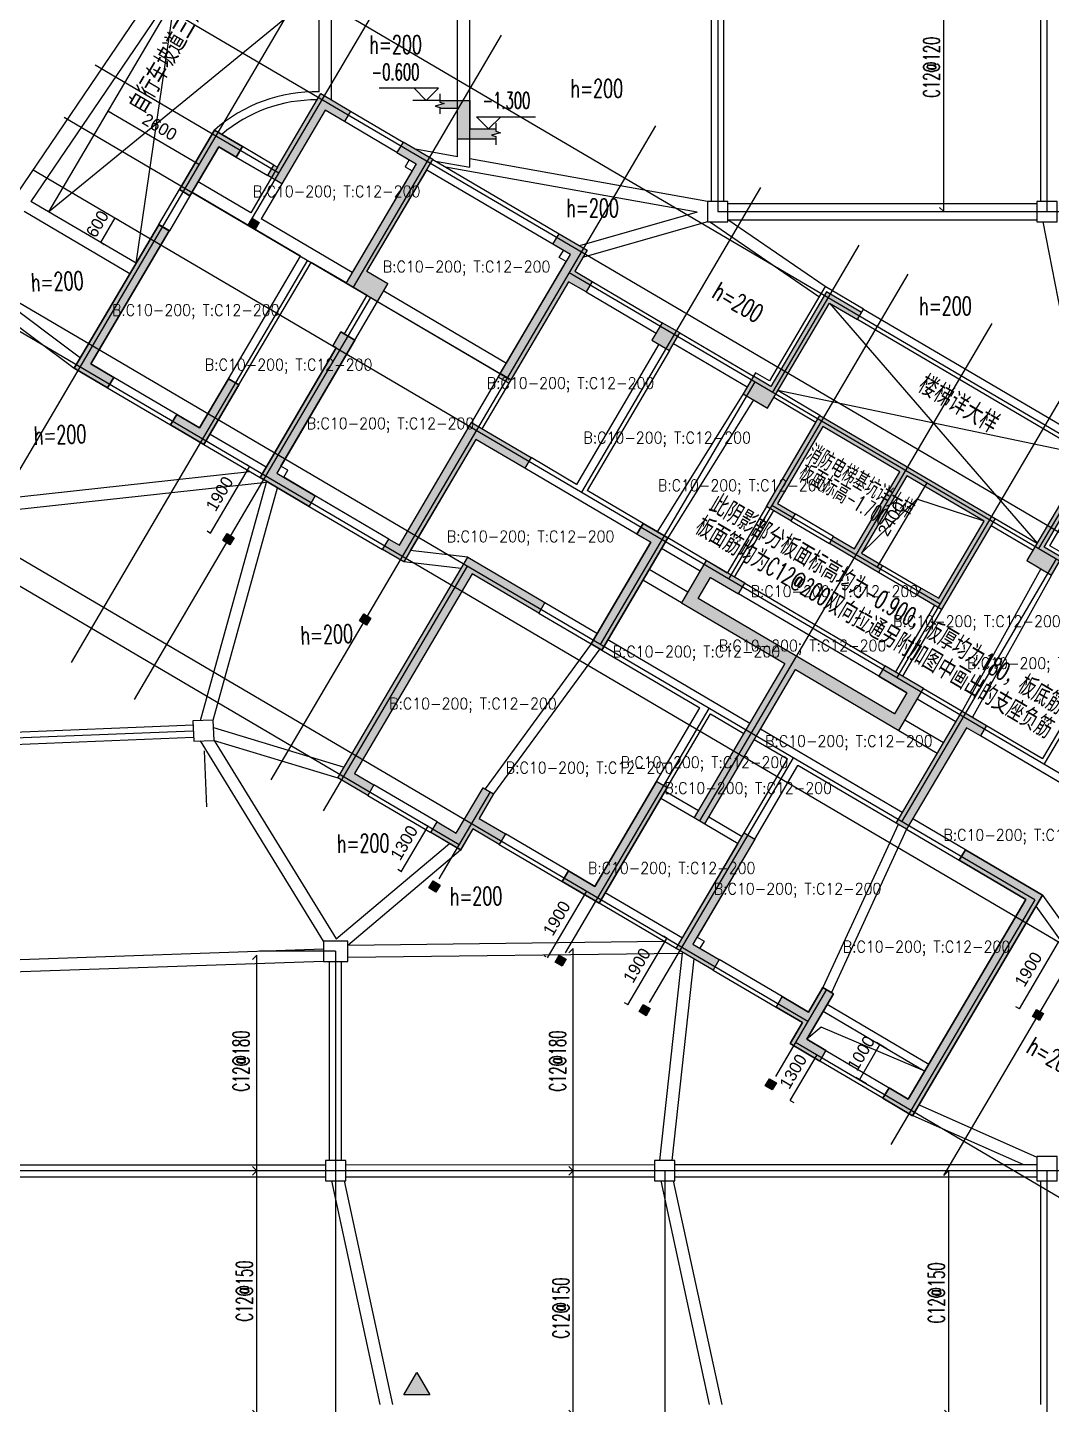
# Model space of a CAD drawing. Header units: millimetres. Extents: x 129427 to 386235, y 419441 to 703525.
# Drawn here: x 193569 to 218758, y 594645 to 628525 of the extents above; entities that cross this region are included whole.
import ezdxf
from ezdxf.enums import TextEntityAlignment as Align

# ---------------------------------------------------------------- set-up
doc = ezdxf.new("R2010")
doc.units = ezdxf.units.MM
doc.header["$LTSCALE"] = 100
for name, color, linetype in [('B-DIM', 1, 'Continuous'), ('B-dote', 253, 'Continuous'), ('B-TEXT', 7, 'Continuous'), ('B-开洞', 7, 'Continuous'), ('B-板厚', 2, 'Continuous'), ('B-正筋文字', 7, 'Continuous'), ('B-正筋钢筋', 6, 'Continuous'), ('B-沉降观测点', 5, 'Continuous'), ('COLU', 7, 'Continuous'), ('colu-1层', 6, 'Continuous'), ('colu-主楼', 7, 'Continuous'), ('GZ', 7, 'Continuous'), ('h填实-1层', 254, 'Continuous'), ('h填实-GZ', 254, 'Continuous'), ('h填实-板', 254, 'Continuous'), ('h斜线-1层', 7, 'Continuous'), ('h斜线-柱', 7, 'Continuous'), ('wall-主楼', 2, 'Continuous'), ('wall-开洞', 5, 'Continuous'), ('梁', 4, 'Continuous'), ('梁虚线', 4, 'Continuous')]:
    doc.layers.add(name, color=color, linetype=linetype)
doc.layers.add('floor1', color=1, linetype='Continuous', lineweight=0)
doc.styles.get("Standard").update_dxf_attribs({"font": 'standard'})
doc.styles.add('汉字', font='汉字')
doc.dimstyles.get("Standard").update_dxf_attribs({"dimtxt": 300, "dimasz": 100, "dimexe": 100, "dimexo": 250, "dimgap": 100, "dimtad": 0, "dimtoh": 1, "dimdec": 0, "dimdsep": 46, "dimcen": 0.09, "dimclrt": 7, "dimadec": 0, "dimazin": 0, "dimtfac": 1, "dimtdec": 4, "dimtofl": 0, "dimtmove": 0, "dimatfit": 3, "dimfxl": 4, "dimfxlon": 1, "dimtolj": 1, "dimtzin": 0, "dimarcsym": 0})

# ---------------------------------------------------------------- blocks, each defined once
blk = doc.blocks.new('*D476')
at = {"layer": 'B-DIM', "color": 0, "linetype": 'ByBlock', "lineweight": -2}
for p, q in [((215691, 617321), (214474, 615252)), ((215640, 617351), (215777, 617271)), ((214424, 615282), (214560, 615202))]:
    blk.add_line(p, q, dxfattribs=at)
for points in [[(215691, 617321), (215654, 617227), (215626, 617244)], [(214474, 615252), (214511, 615347), (214539, 615330)]]:
    blk.add_solid(points, dxfattribs=at)
at = {"layer": 'B-DIM', "color": 7, "linetype": 'Continuous', "lineweight": -2, "insert": (214824, 616439), "char_height": 300, "width": 785, "attachment_point": 5, "rotation": 59.5454, "style": '汉字'}
blk.add_mtext('2400', dxfattribs=at)
blk = doc.blocks.new('*D127')
at = {"layer": 'B-DIM', "color": 0, "linetype": 'ByBlock', "lineweight": -2}
for p, q in [((214032, 602636), (214539, 603498)), ((214711, 603397), (214453, 603549)), ((214204, 602535), (213946, 602687))]:
    blk.add_line(p, q, dxfattribs=at)
for points in [[(214539, 603498), (214503, 603404), (214474, 603420)], [(214032, 602636), (214068, 602731), (214097, 602714)]]:
    blk.add_solid(points, dxfattribs=at)
at = {"layer": 'B-DIM', "color": 7, "linetype": 'Continuous', "lineweight": -2, "insert": (214076, 603287), "char_height": 300, "width": 690, "attachment_point": 5, "rotation": 59.5454, "style": '汉字'}
blk.add_mtext('1000', dxfattribs=at)
blk = doc.blocks.new('*D118')
at = {"layer": 'B-DIM', "color": 0, "linetype": 'ByBlock', "lineweight": -2}
for p, q in [((195546, 626479), (197787, 625161)), ((195502, 626404), (195495, 626393)), ((197743, 625086), (197737, 625075))]:
    blk.add_line(p, q, dxfattribs=at)
for points in [[(195546, 626479), (195641, 626443), (195624, 626414)], [(197787, 625161), (197693, 625198), (197710, 625226)]]:
    blk.add_solid(points, dxfattribs=at)
at = {"layer": 'B-DIM', "color": 7, "linetype": 'Continuous', "lineweight": -2, "insert": (196819, 626079), "char_height": 300, "width": 775, "attachment_point": 5, "rotation": 329.5454, "style": '汉字'}
blk.add_mtext('2600', dxfattribs=at)
blk = doc.blocks.new('*D607')
at = {"layer": 'B-DIM', "color": 0, "linetype": 'ByBlock', "lineweight": -2}
for p, q in [((195368, 623239), (195723, 623842)), ((195732, 623836), (195809, 623791)), ((195378, 623233), (195454, 623188))]:
    blk.add_line(p, q, dxfattribs=at)
for points in [[(195723, 623842), (195686, 623747), (195658, 623764)], [(195368, 623239), (195404, 623333), (195433, 623316)]]:
    blk.add_solid(points, dxfattribs=at)
at = {"layer": 'B-DIM', "color": 7, "linetype": 'Continuous', "lineweight": -2, "insert": (195287, 623692), "char_height": 300, "width": 556.67, "attachment_point": 5, "rotation": 59.5454, "style": '汉字'}
blk.add_mtext('600', dxfattribs=at)
blk = doc.blocks.new('A$C7FDE0673')
at = {"layer": 'B-沉降观测点'}
blk.add_hatch(color=256, dxfattribs=at).paths.add_polyline_path([(318, 551), (0, 0), (636, 0)], flags=0)
blk.add_lwpolyline([(0, 0), (318, 551), (636, 0)], close=True, dxfattribs=at)
blk = doc.blocks.new('*D379')
at = {"layer": 'GZ', "color": 0, "linetype": 'ByBlock', "lineweight": -2}
for p, q in [((198070, 616081), (199033, 617720)), ((199036, 617718), (198947, 617770)), ((198073, 616079), (197984, 616132))]:
    blk.add_line(p, q, dxfattribs=at)
for points in [[(199033, 617720), (198997, 617625), (198968, 617642)], [(198070, 616081), (198106, 616176), (198135, 616159)]]:
    blk.add_solid(points, dxfattribs=at)
at = {"layer": 'GZ', "color": 7, "linetype": 'Continuous', "lineweight": -2, "insert": (198293, 617053), "char_height": 300, "width": 685, "attachment_point": 5, "rotation": 59.5454, "style": '汉字'}
blk.add_mtext('1900', dxfattribs=at)
blk = doc.blocks.new('*D14')
at = {"layer": 'GZ', "color": 0, "linetype": 'ByBlock', "lineweight": -2}
for p, q in [((202763, 607754), (203422, 608874)), ((203425, 608872), (203336, 608925)), ((202766, 607752), (202677, 607804))]:
    blk.add_line(p, q, dxfattribs=at)
for points in [[(203422, 608874), (203386, 608780), (203357, 608797)], [(202763, 607754), (202799, 607848), (202828, 607832)]]:
    blk.add_solid(points, dxfattribs=at)
at = {"layer": 'GZ', "color": 7, "linetype": 'Continuous', "lineweight": -2, "insert": (202834, 608466), "char_height": 300, "width": 690, "attachment_point": 5, "rotation": 59.5454, "style": '汉字'}
blk.add_mtext('1300', dxfattribs=at)
blk = doc.blocks.new('*D493')
at = {"layer": 'GZ', "color": 0, "linetype": 'ByBlock', "lineweight": -2}
for p, q in [((206364, 605636), (207327, 607274)), ((207294, 607294), (207241, 607325)), ((206331, 605656), (206278, 605687))]:
    blk.add_line(p, q, dxfattribs=at)
for points in [[(207327, 607274), (207291, 607180), (207262, 607197)], [(206364, 605636), (206400, 605731), (206429, 605714)]]:
    blk.add_solid(points, dxfattribs=at)
at = {"layer": 'GZ', "color": 7, "linetype": 'Continuous', "lineweight": -2, "insert": (206587, 606607), "char_height": 300, "width": 685, "attachment_point": 5, "rotation": 59.5454, "style": '汉字'}
blk.add_mtext('1900', dxfattribs=at)
blk = doc.blocks.new('*D104')
at = {"layer": 'GZ', "color": 0, "linetype": 'ByBlock', "lineweight": -2}
for p, q in [((209304, 606112), (209214, 606165)), ((208337, 604476), (209300, 606114)), ((208341, 604474), (208251, 604527))]:
    blk.add_line(p, q, dxfattribs=at)
for points in [[(209300, 606114), (209264, 606019), (209235, 606036)], [(208337, 604476), (208374, 604571), (208402, 604554)]]:
    blk.add_solid(points, dxfattribs=at)
at = {"layer": 'GZ', "color": 7, "linetype": 'Continuous', "lineweight": -2, "insert": (208560, 605447), "char_height": 300, "width": 685, "attachment_point": 5, "rotation": 59.5454, "style": '汉字'}
blk.add_mtext('1900', dxfattribs=at)
blk = doc.blocks.new('*D589')
at = {"layer": 'GZ', "color": 0, "linetype": 'ByBlock', "lineweight": -2}
for p, q in [((212334, 602126), (212993, 603247)), ((212990, 603249), (213079, 603196)), ((212331, 602128), (212421, 602075))]:
    blk.add_line(p, q, dxfattribs=at)
for points in [[(212993, 603247), (212957, 603152), (212928, 603169)], [(212334, 602126), (212371, 602221), (212399, 602204)]]:
    blk.add_solid(points, dxfattribs=at)
at = {"layer": 'GZ', "color": 7, "linetype": 'Continuous', "lineweight": -2, "insert": (212405, 602838), "char_height": 300, "width": 690, "attachment_point": 5, "rotation": 59.5454, "style": '汉字'}
blk.add_mtext('1300', dxfattribs=at)
blk = doc.blocks.new('*D31')
at = {"layer": 'GZ', "color": 0, "linetype": 'ByBlock', "lineweight": -2}
for p, q in [((217969, 604381), (218931, 606020)), ((218934, 606018), (218845, 606070)), ((217972, 604379), (217883, 604432))]:
    blk.add_line(p, q, dxfattribs=at)
for points in [[(218931, 606020), (218895, 605925), (218866, 605942)], [(217969, 604381), (218005, 604476), (218034, 604459)]]:
    blk.add_solid(points, dxfattribs=at)
at = {"layer": 'GZ', "color": 7, "linetype": 'Continuous', "lineweight": -2, "insert": (218191, 605352), "char_height": 300, "width": 685, "attachment_point": 5, "rotation": 59.5785, "style": '汉字'}
blk.add_mtext('1900', dxfattribs=at)

msp = doc.modelspace()

# ---------------------------------------------------------------- hatches: boundary and pattern name
at = {"layer": 'h填实-1层'}
for points in [[(201362.4, 626210.4), (200888.2, 626489.1), (199823.8, 624678.9), (199479, 624881.6), (199631.1, 625140.2), (199717.3, 625089.5), (200781.7, 626899.8), (201514.4, 626469)], [(198272.2, 625591.2), (197562.6, 624384.4), (197304, 624536.4), (198165.6, 626001.9), (198855.3, 625596.4), (198703.2, 625337.8)], [(202655.4, 625450.1), (203129.5, 625171.3), (201406.2, 622240.4), (202182, 621784.2), (202435.5, 622215.3), (201918.2, 622519.4), (203540.2, 625277.9), (202807.5, 625708.7)], [(197055.7, 623522.4), (195129.7, 620246.6), (195690, 619917.2), (195537.9, 619658.6), (194719, 620140.1), (196797.1, 623674.4)], [(206922.5, 622941.2), (206491.4, 623194.6), (206643.5, 623453.2), (207333.1, 623047.7), (207029, 622530.5), (207460, 622277.1), (207308, 622018.5), (206877, 622271.9), (205407.1, 619772), (205148.5, 619924)], [(214086.9, 621512.7), (213224.9, 622019.6), (211856.4, 619692.1), (211425.4, 619945.5), (211171.9, 619514.5), (211775.4, 619159.7), (213295.9, 621745.8), (213985.5, 621340.3)], [(199698.4, 617560.3), (200646.7, 617002.8), (200494.6, 616744.1), (199287.8, 617453.7), (201163.1, 620643.3), (201076.9, 620693.9), (201279.7, 621038.8), (201624.5, 620836)], [(209615.1, 621009.9), (209184.1, 621263.4), (208930.7, 620832.3), (209361.7, 620578.9)], [(198770.2, 619730.2), (197908.5, 618264.7), (197089.6, 618746.2), (197241.7, 619004.8), (197802, 618675.4), (198511.6, 619882.2)], [(202456.9, 615938.4), (202715.5, 615786.3), (204489.5, 618803.4), (205955, 617941.8), (205802.9, 617683.1), (204596.1, 618392.7), (202822.1, 615375.6), (202304.9, 615679.7)], [(213915.6, 615697.2), (215030.7, 617593.6), (213134.3, 618708.7), (212019.2, 616812.3), (212450.2, 616558.8), (212348.8, 616386.4), (211745.4, 616741.2), (213063.2, 618982.5), (217373.4, 616448.2), (216055.6, 614206.9), (215452.1, 614561.7), (215553.5, 614734.1), (215984.5, 614480.7), (217099.6, 616377.2), (215203.1, 617492.3), (214088, 615595.8), (214605.3, 615291.7), (214504, 615119.2), (213297, 615828.9), (213398.4, 616001.3)], [(218985.3, 618400.5), (219674.9, 617995.1), (218154.4, 615409), (218757.8, 615054.2), (219011.2, 615485.2), (218580.2, 615738.6), (219948.7, 618066.1), (219086.7, 618573)], [(207436.4, 613358.6), (208906.2, 615858.5), (208561.3, 616061.3), (208713.4, 616319.9), (209316.9, 615965), (207695, 613206.5)], [(201938.4, 609630.9), (201205.7, 610061.8), (204398.9, 615492.5), (206295.4, 614377.5), (206143.3, 614118.9), (204505.5, 615081.9), (201616.4, 610168.3), (202090.5, 609889.5)], [(214661.5, 612822.5), (214509.5, 612563.9), (215199.1, 612158.4), (214895, 611641.2), (210067.6, 614479.6), (210371.7, 614996.8), (211061.3, 614591.3), (211213.4, 614849.9), (210265.2, 615407.5), (209656.9, 614373), (212199.9, 612877.8), (209969.7, 609084.9), (210228.4, 608932.8), (212458.5, 612725.8), (215001.5, 611230.5), (215609.7, 612265)], [(217009.5, 611093.9), (216664.5, 611296.8), (215194.6, 608796.9), (214936, 608948.9), (216558, 611707.4), (217161.5, 611352.5)], [(209302.9, 609825), (207630.2, 606980.3), (206725.1, 607512.5), (206877.2, 607771.1), (207523.7, 607391), (209044.3, 609977.1)], [(205325.5, 608683.4), (205173.5, 608424.8), (204526.9, 608805), (204223, 608288.1), (203490.3, 608719), (203642.4, 608977.6), (204116.5, 608698.8), (204775.2, 609819.1), (205033.8, 609667), (204679, 609063.6)], [(211458, 608557.9), (209937.4, 605971.8), (210583.9, 605591.6), (210431.9, 605333), (209526.7, 605865.2), (211199.3, 608709.9)], [(214762.4, 602438.8), (215236.5, 602160), (218125.5, 607073.6), (216487.8, 608036.5), (216639.9, 608295.1), (218536.2, 607180.1), (215343, 601749.3), (214610.3, 602180.1)], [(213058.9, 603092.9), (212326.1, 603523.7), (212630, 604040.5), (211983.5, 604420.7), (212135.6, 604679.3), (212782.1, 604299.1), (213136.9, 604902.6), (213395.5, 604750.5), (212736.8, 603630.2), (213210.9, 603351.5)]]:
    msp.add_hatch(color=256, dxfattribs=at).paths.add_polyline_path(points, flags=0)
at = {"layer": 'h填实-GZ'}
for points in [[(199095.4, 623832.5), (199267.8, 623731.1), (199166.5, 623558.7), (198994.1, 623660.1)], [(198477.6, 616073.7), (198650, 615972.3), (198548.7, 615799.9), (198376.2, 615901.3)], [(201839.5, 614097), (202011.9, 613995.6), (201910.6, 613823.2), (201738.2, 613924.6)], [(203544.4, 607526.3), (203716.8, 607424.9), (203615.4, 607252.5), (203443, 607353.9)], [(206647.7, 605701.6), (206820.1, 605600.3), (206718.7, 605427.8), (206546.3, 605529.2)], [(208716.6, 604485.2), (208889, 604383.8), (208787.6, 604211.4), (208615.2, 604312.8)], [(218390.5, 604365.3), (218562.9, 604264), (218461.6, 604091.6), (218289.2, 604192.9)], [(211819.9, 602660.5), (211992.3, 602559.1), (211890.9, 602386.7), (211718.5, 602488.1)]]:
    msp.add_hatch(color=256, dxfattribs=at).paths.add_polyline_path(points, flags=0)
at = {"layer": 'h填实-板'}
msp.add_hatch(color=256, dxfattribs=at).paths.add_polyline_path([(204446.5, 626730), (203709.4, 626730), (203709.4, 626689.4), (203819.4, 626654.4), (203599.4, 626594.4), (203709.4, 626559.4), (203709.4, 626530), (204146.5, 626530), (204146.5, 625780), (205092.4, 625780), (205092.4, 625841.6), (204982.4, 625876.6), (205202.4, 625936.6), (205092.4, 625971.6), (205092.4, 626030), (204446.5, 626030)], flags=0)
at = {"layer": 'h斜线-1层'}
h = msp.add_hatch(dxfattribs=at)
h.set_pattern_fill('ANSI31', color=256, scale=40, angle=-30.45463, style=0)
h.set_pattern_definition([])
h.paths.add_polyline_path([(203129.5, 625171.3), (202957.1, 625272.7), (202855.7, 625100.3), (203028.1, 624998.9)], flags=0)
h = msp.add_hatch(dxfattribs=at)
h.set_pattern_fill('ANSI31', color=256, scale=40, angle=-30.45463, style=0)
h.set_pattern_definition([])
h.paths.add_polyline_path([(197562.6, 624384.4), (197304, 624536.4), (196798.7, 623677), (197057.3, 623525)], flags=0)
h = msp.add_hatch(dxfattribs=at)
h.set_pattern_fill('ANSI31', color=256, scale=40, angle=-30.45463, style=0)
h.set_pattern_definition([])
h.paths.add_polyline_path([(206922.5, 622941.2), (206750, 623042.5), (206648.7, 622870.1), (206821.1, 622768.8)], flags=0)
h = msp.add_hatch(dxfattribs=at)
h.set_pattern_fill('ANSI31', color=256, scale=40, angle=-30.45463, style=0)
h.set_pattern_definition([])
h.paths.add_polyline_path([(214137.6, 621598.9), (213189.4, 622156.5), (211820.9, 619829), (211476.1, 620031.7), (211425.4, 619945.5), (211856.4, 619692.1), (213224.9, 622019.6), (214086.9, 621512.7)], flags=0)
h = msp.add_hatch(dxfattribs=at)
h.set_pattern_fill('ANSI31', color=256, scale=40, angle=-30.45463, style=0)
h.set_pattern_definition([])
h.paths.add_polyline_path([(220258, 618000.3), (219137.4, 618659.2), (219086.7, 618573), (219948.7, 618066.1), (218580.2, 615738.6), (219011.2, 615485.2), (219061.9, 615571.4), (218717.1, 615774.1), (219832.2, 617670.6), (220004.6, 617569.2)], flags=0)
h = msp.add_hatch(dxfattribs=at)
h.set_pattern_fill('ANSI31', color=256, scale=40, angle=-30.45463, style=0)
h.set_pattern_definition([])
h.paths.add_polyline_path([(199972.2, 617631.3), (199799.8, 617732.7), (199698.4, 617560.3), (199870.8, 617458.9)], flags=0)
h = msp.add_hatch(dxfattribs=at)
h.set_pattern_fill('ANSI31', color=256, scale=40, angle=-30.45463, style=0)
h.set_pattern_definition([])
h.paths.add_polyline_path([(210211.2, 606042.8), (210038.8, 606144.2), (209937.4, 605971.8), (210109.8, 605870.4)], flags=0)
at = {"layer": 'h斜线-柱'}
h = msp.add_hatch(dxfattribs=at)
h.set_pattern_fill('ANSI31', color=256, scale=40, style=0)
h.set_pattern_definition([])
h.paths.add_polyline_path([(210296.5, 623744.7), (210796.5, 623744.7), (210796.5, 624244.7), (210296.5, 624244.7)], flags=0)
h = msp.add_hatch(dxfattribs=at)
h.set_pattern_fill('ANSI31', color=256, scale=40, style=0)
h.set_pattern_definition([])
h.paths.add_polyline_path([(218396.5, 623744.7), (218896.5, 623744.7), (218896.5, 624244.7), (218396.5, 624244.7)], flags=0)
h = msp.add_hatch(dxfattribs=at)
h.set_pattern_fill('ANSI31', color=256, scale=40, angle=2.29877, style=0)
h.set_pattern_definition([])
h.paths.add_polyline_path([(197656.9, 610964.6), (198156.4, 610984.7), (198136.4, 611484.2), (197636.8, 611464.2)], flags=0)
h = msp.add_hatch(dxfattribs=at)
h.set_pattern_fill('ANSI31', color=256, scale=40, style=0)
h.set_pattern_definition([])
h.paths.add_polyline_path([(200846.5, 605544.7), (201446.5, 605544.7), (201446.5, 606044.7), (200846.5, 606044.7)], flags=0)
h = msp.add_hatch(dxfattribs=at)
h.set_pattern_fill('ANSI31', color=256, scale=40, style=0)
h.set_pattern_definition([])
h.paths.add_polyline_path([(218396.5, 600144.7), (218896.5, 600144.7), (218896.5, 600744.7), (218396.5, 600744.7)], flags=0)
h = msp.add_hatch(dxfattribs=at)
h.set_pattern_fill('ANSI31', color=256, scale=40, style=0)
h.set_pattern_definition([])
h.paths.add_polyline_path([(200896.5, 600144.7), (201396.5, 600144.7), (201396.5, 600644.7), (200896.5, 600644.7)], flags=0)
h = msp.add_hatch(dxfattribs=at)
h.set_pattern_fill('ANSI31', color=256, scale=40, style=0)
h.set_pattern_definition([])
h.paths.add_polyline_path([(208996.5, 600144.7), (209496.5, 600144.7), (209496.5, 600644.7), (208996.5, 600644.7)], flags=0)

# ---------------------------------------------------------------- linework, layer by layer
at = {"layer": 'B-dote'}
for p, q in [((210546.5, 654594.7), (210546.5, 623994.7)), ((218646.5, 651994.7), (218646.5, 623994.7)), ((197359.4, 631231.8), (236415.1, 608267.9)), ((201086.5, 630772.3), (191621.6, 614674.8)), ((202638.2, 629859.9), (198992.4, 623659.4)), ((196295, 629421.5), (225902.2, 612013.2)), ((205224.3, 628339.4), (201578.5, 622138.8)), ((195230.6, 627611.3), (199752.7, 624952.4)), ((194470.4, 626318.2), (205371.4, 619908.6)), ((209017.2, 626109.2), (199552.3, 610011.8)), ((193710.1, 625025.2), (232765.7, 602061.3)), ((211603.3, 624588.6), (207197.2, 617095)), ((210546.5, 623994.7), (236131.7, 623994.7)), ((214017, 623169.4), (211891.8, 619555)), ((200457.8, 622797.7), (194638.7, 612900.9)), ((218348.6, 607058.4), (192189.7, 622439.3)), ((206892, 622494.7), (235046.6, 605940.4)), ((215223.8, 622459.8), (210817.7, 614966.2)), ((224596, 602689.1), (191885.5, 621922.1)), ((202009.5, 621885.4), (196190.3, 611988.5)), ((217292.7, 621243.4), (210099.1, 609008.9)), ((219361.6, 620026.9), (214955.5, 612533.3)), ((211460.7, 619808.4), (207659.5, 613343.4)), ((220568.4, 619317.3), (218443.2, 615702.9)), ((189452.5, 617784.1), (212766.8, 604075.8)), ((222982.1, 617898.1), (218576, 610404.5)), ((189148.4, 617266.9), (204187.2, 608424.4)), ((211882.1, 616776.5), (216019.9, 614343.6)), ((225568.2, 616377.6), (216103.3, 600280.1)), ((218874.2, 615449.4), (215072.9, 608984.4)), ((204383.7, 615269.5), (200845.3, 609251.5)), ((210331.8, 611772.2), (206793.3, 605754.2)), ((197646.8, 611214.4), (179014.4, 610466.4)), ((197916.7, 610724.8), (197971.9, 609349.1)), ((212400.6, 610555.7), (208862.2, 604537.7)), ((204947.6, 609717.7), (203690, 607578.9)), ((218348.6, 607058.4), (214810.2, 601040.4)), ((201146.5, 605794.7), (199272.8, 605794.7)), ((201146.5, 605794.7), (201146.5, 585264.6)), ((213223.1, 604851.9), (211965.5, 602713.1)), ((212462.7, 603558.6), (228204, 594303)), ((234846.5, 600394.7), (192877, 600394.7)), ((209246.5, 600394.7), (209246.5, 585264.6)), ((218646.5, 600394.7), (218646.5, 560794.7))]:
    msp.add_line(p, q, dxfattribs=at)
at = {"layer": 'B-TEXT'}
msp.add_line((203709.4, 626730), (203043.7, 626730), dxfattribs=at)
for points in [[(203076.6, 627030), (203376.6, 626730), (203376.6, 626730), (203376.6, 626730), (203676.6, 627030), (202220.4, 627030)], [(203709.4, 626893.3), (203709.4, 626689.4), (203819.4, 626654.4), (203599.4, 626594.4), (203709.4, 626559.4), (203709.4, 626405.4)], [(203709.4, 626730), (204446.5, 626730), (204446.5, 626030), (205092.4, 626030)], [(205092.4, 625780), (204146.5, 625780), (204146.5, 626530), (203709.4, 626530)], [(205209.6, 626330), (204909.6, 626030), (204909.6, 626030), (204909.6, 626030), (204609.6, 626330), (206065.7, 626330)], [(205092.4, 626175.6), (205092.4, 625971.6), (205202.4, 625936.6), (204982.4, 625876.6), (205092.4, 625841.6), (205092.4, 625637.7)]]:
    msp.add_lwpolyline(points, dxfattribs=at)
at = {"layer": 'B-开洞'}
for p, q in [((194084.5, 623993.3), (200746.5, 629444.7)), ((196239.6, 622726.2), (197196.5, 629244.7)), ((213295.9, 621745.8), (218407.8, 615840)), ((219675, 617995.1), (212028.8, 619590.7)), ((213092.6, 603931.6), (212736.6, 603629.9)), ((215642, 602849.6), (213092.6, 603931.6))]:
    msp.add_line(p, q, dxfattribs=at)
msp.add_lwpolyline([(217099.6, 616377.2), (215447.3, 616921.3), (214088.1, 615595.8)], dxfattribs=at)
at = {"layer": 'B-正筋钢筋'}
for points in [[(216002.6, 624100.8), (216108.6, 623994.7), (216108.6, 629494.7), (216002.5, 629388.7)], [(206887.2, 600502.2), (206993.3, 600396.1), (206993.3, 605867.5), (206887.2, 605761.4)], [(199099.8, 600502.2), (199205.8, 600396.1), (199205.8, 605703.6), (199099.8, 605597.5)], [(199099.8, 594500.8), (199205.8, 594394.7), (199205.8, 600394.7), (199099.8, 600288.7)], [(206887.2, 594500.7), (206993.3, 594394.6), (206993.3, 600396.1), (206887.2, 600290.1)], [(216123.4, 594500.8), (216229.5, 594394.7), (216229.5, 600397.5), (216123.4, 600291.4)]]:
    msp.add_lwpolyline(points, dxfattribs=at)
at = {"layer": 'COLU'}
for points in [[(210296.5, 623744.7), (210796.5, 623744.7), (210796.5, 624244.7), (210296.5, 624244.7)], [(218396.5, 623744.7), (218896.5, 623744.7), (218896.5, 624244.7), (218396.5, 624244.7)], [(197656.9, 610964.6), (198156.4, 610984.7), (198136.4, 611484.2), (197636.8, 611464.2)], [(200846.5, 605544.7), (201446.5, 605544.7), (201446.5, 606044.7), (200846.5, 606044.7)], [(218396.5, 600144.7), (218896.5, 600144.7), (218896.5, 600744.7), (218396.5, 600744.7)], [(200896.5, 600144.7), (201396.5, 600144.7), (201396.5, 600644.7), (200896.5, 600644.7)], [(208996.5, 600144.7), (209496.5, 600144.7), (209496.5, 600644.7), (208996.5, 600644.7)]]:
    msp.add_lwpolyline(points, close=True, dxfattribs=at)
at = {"layer": 'colu-1层'}
for points in [[(201362.4, 626210.4), (200888.2, 626489.1), (199823.8, 624678.9), (199479, 624881.6), (199631.1, 625140.2), (199717.3, 625089.5), (200781.7, 626899.8), (201514.4, 626469)], [(198272.2, 625591.2), (197562.6, 624384.4), (197304, 624536.4), (198165.6, 626001.9), (198855.3, 625596.4), (198703.2, 625337.8)], [(202655.4, 625450.1), (203129.5, 625171.3), (201406.2, 622240.4), (202182, 621784.2), (202435.5, 622215.3), (201918.2, 622519.4), (203540.2, 625277.9), (202807.5, 625708.7)], [(197055.7, 623522.4), (195129.7, 620246.6), (195690, 619917.2), (195537.9, 619658.6), (194719, 620140.1), (196797.1, 623674.4)], [(206922.5, 622941.2), (206491.4, 623194.6), (206643.5, 623453.2), (207333.1, 623047.7), (207029, 622530.5), (207460, 622277.1), (207308, 622018.5), (206877, 622271.9), (205407.1, 619772), (205148.5, 619924)], [(214086.9, 621512.7), (213224.9, 622019.6), (211856.4, 619692.1), (211425.4, 619945.5), (211171.9, 619514.5), (211775.4, 619159.7), (213295.9, 621745.8), (213985.5, 621340.3)], [(199698.4, 617560.3), (200646.7, 617002.8), (200494.6, 616744.1), (199287.8, 617453.7), (201163.1, 620643.3), (201076.9, 620693.9), (201279.7, 621038.8), (201624.5, 620836)], [(209615.1, 621009.9), (209184.1, 621263.4), (208930.7, 620832.3), (209361.7, 620578.9)], [(198770.2, 619730.2), (197908.5, 618264.7), (197089.6, 618746.2), (197241.7, 619004.8), (197802, 618675.4), (198511.6, 619882.2)], [(202456.9, 615938.4), (202715.5, 615786.3), (204489.5, 618803.4), (205955, 617941.8), (205802.9, 617683.1), (204596.1, 618392.7), (202822.1, 615375.6), (202304.9, 615679.7)], [(213915.6, 615697.2), (215030.7, 617593.6), (213134.3, 618708.7), (212019.2, 616812.3), (212450.2, 616558.8), (212348.8, 616386.4), (211745.4, 616741.2), (213063.2, 618982.5), (217373.4, 616448.2), (216055.6, 614206.9), (215452.1, 614561.7), (215553.5, 614734.1), (215984.5, 614480.7), (217099.6, 616377.2), (215203.1, 617492.3), (214088, 615595.8), (214605.3, 615291.7), (214504, 615119.2), (213297, 615828.9), (213398.4, 616001.3)], [(218985.3, 618400.5), (219674.9, 617995.1), (218154.4, 615409), (218757.8, 615054.2), (219011.2, 615485.2), (218580.2, 615738.6), (219948.7, 618066.1), (219086.7, 618573)], [(207436.4, 613358.6), (208906.2, 615858.5), (208561.3, 616061.3), (208713.4, 616319.9), (209316.9, 615965), (207695, 613206.5)], [(201938.4, 609630.9), (201205.7, 610061.8), (204398.9, 615492.5), (206295.4, 614377.5), (206143.3, 614118.9), (204505.5, 615081.9), (201616.4, 610168.3), (202090.5, 609889.5)], [(214661.5, 612822.5), (214509.5, 612563.9), (215199.1, 612158.4), (214895, 611641.2), (210067.6, 614479.6), (210371.7, 614996.8), (211061.3, 614591.3), (211213.4, 614849.9), (210265.2, 615407.5), (209656.9, 614373), (212199.9, 612877.8), (209969.7, 609084.9), (210228.4, 608932.8), (212458.5, 612725.8), (215001.5, 611230.5), (215609.7, 612265)], [(217009.5, 611093.9), (216664.5, 611296.8), (215194.6, 608796.9), (214936, 608948.9), (216558, 611707.4), (217161.5, 611352.5)], [(209302.9, 609825), (207630.2, 606980.3), (206725.1, 607512.5), (206877.2, 607771.1), (207523.7, 607391), (209044.3, 609977.1)], [(205325.5, 608683.4), (205173.5, 608424.8), (204526.9, 608805), (204223, 608288.1), (203490.3, 608719), (203642.4, 608977.6), (204116.5, 608698.8), (204775.2, 609819.1), (205033.8, 609667), (204679, 609063.6)], [(211458, 608557.9), (209937.4, 605971.8), (210583.9, 605591.6), (210431.9, 605333), (209526.7, 605865.2), (211199.3, 608709.9)], [(214762.4, 602438.8), (215236.5, 602160), (218125.5, 607073.6), (216487.8, 608036.5), (216639.9, 608295.1), (218536.2, 607180.1), (215343, 601749.3), (214610.3, 602180.1)], [(213058.9, 603092.9), (212326.1, 603523.7), (212630, 604040.5), (211983.5, 604420.7), (212135.6, 604679.3), (212782.1, 604299.1), (213136.9, 604902.6), (213395.5, 604750.5), (212736.8, 603630.2), (213210.9, 603351.5)]]:
    msp.add_lwpolyline(points, close=True, dxfattribs=at)
at = {"layer": 'colu-主楼'}
msp.add_lwpolyline([(209615.1, 621009.9), (209184.1, 621263.4), (208930.7, 620832.3), (209361.7, 620578.9)], close=True, dxfattribs=at)
at = {"layer": 'floor1'}
for p, q in [((200888.2, 626489.2), (199823.8, 624678.9)), ((201362.4, 626210.4), (200888.2, 626489.2)), ((202655.4, 625450.1), (201362.4, 626210.4)), ((202957.1, 625272.7), (202655.4, 625450.1)), ((202855.7, 625100.3), (202957.1, 625272.7)), ((203028.2, 624998.9), (202855.7, 625100.3)), ((201558.3, 622499), (203028.2, 624998.9)), ((203388.1, 625019.3), (201918.2, 622519.4)), ((206491.4, 623194.6), (203388.1, 625019.3)), ((197613.3, 624470.6), (197562.6, 624384.4)), ((200285.6, 622899.3), (197613.3, 624470.6)), ((199823.8, 624678.9), (199317, 623816.9)), ((197562.6, 624384.4), (197057.3, 623525)), ((199317, 623816.9), (201558.3, 622499)), ((197057.3, 623525), (195129.7, 620246.6)), ((206750.1, 623042.5), (206491.4, 623194.6)), ((198511.6, 619882.2), (200285.6, 622899.3)), ((200544.2, 622747.3), (198770.2, 619730.2)), ((201406.2, 622240.4), (200544.2, 622747.3)), ((205351.2, 620268.9), (206821.1, 622768.8)), ((206648.7, 622870.1), (206750.1, 623042.5)), ((206821.1, 622768.8), (206648.7, 622870.1)), ((201918.2, 622519.4), (202435.5, 622215.3)), ((201923.4, 621936.3), (201406.2, 622240.4)), ((202435.5, 622215.3), (202334.1, 622042.9)), ((206877, 622271.9), (205457.8, 619858.2)), ((207308, 622018.5), (206877, 622271.9)), ((201365.9, 620988.1), (201923.4, 621936.3)), ((202181.9, 621784), (201624.5, 620836)), ((205198.7, 620010.2), (202181.9, 621784)), ((202334.1, 622042.9), (205351.2, 620268.9)), ((209032, 621004.7), (207308, 622018.5)), ((201076.9, 620693.9), (201279.7, 621038.8)), ((201279.7, 621038.8), (201365.9, 620988.1)), ((201624.5, 620836), (199799.8, 617732.7)), ((201163.1, 620643.3), (201076.9, 620693.9)), ((207075.6, 617282.8), (209103.1, 620731)), ((208930.7, 620832.3), (209032, 621004.7)), ((209103.1, 620731), (208930.7, 620832.3)), ((209463, 620751.3), (209361.7, 620578.9)), ((211273.3, 619686.9), (209463, 620751.3)), ((199439.8, 617712.4), (201163.1, 620643.3)), ((209361.7, 620578.9), (207334.3, 617130.8)), ((195129.7, 620246.6), (195690, 619917.2)), ((195690, 619917.2), (197241.7, 619004.8)), ((197802, 618675.4), (198511.6, 619882.2)), ((198770.2, 619730.2), (198060.6, 618523.3)), ((204489.5, 618803.4), (205198.7, 620010.2)), ((205457.8, 619858.2), (204748.2, 618651.4)), ((211171.9, 619514.5), (211273.3, 619686.9)), ((209058.3, 616117.1), (211171.9, 619514.5)), ((211430.6, 619362.4), (209316.9, 615965)), ((211775.4, 619159.7), (211430.6, 619362.4)), ((211927.4, 619418.3), (211775.4, 619159.7)), ((212961.9, 618810.1), (211927.4, 619418.3)), ((197241.7, 619004.8), (197802, 618675.4)), ((202715.6, 615786.3), (204489.5, 618803.4)), ((211745.4, 616741.2), (212961.9, 618810.1)), ((198060.6, 618523.3), (199439.8, 617712.4)), ((204596.1, 618392.7), (202985.8, 615654)), ((205802.9, 617683.1), (204596.1, 618392.7)), ((204748.2, 618651.4), (205955, 617941.8)), ((199799.8, 617732.7), (199972.2, 617631.3)), ((208561.4, 616061.2), (205802.9, 617683.1)), ((205955, 617941.8), (207075.6, 617282.8)), ((199972.2, 617631.3), (199870.9, 617458.9)), ((199870.9, 617458.9), (200646.7, 617002.8)), ((200646.7, 617002.8), (202456.9, 615938.4)), ((207334.3, 617130.8), (208713.5, 616319.8)), ((210782.4, 615103.4), (211745.4, 616741.2)), ((211917.8, 616639.9), (210954.8, 615002)), ((212348.8, 616386.4), (211917.8, 616639.9)), ((208713.5, 616319.8), (209058.3, 616117.1)), ((213297.1, 615828.9), (212348.8, 616386.4)), ((208906.3, 615858.5), (208561.4, 616061.2)), ((209316.9, 615965), (210265.2, 615407.5)), ((217272, 616275.8), (216055.6, 614207)), ((218306.4, 615667.6), (217272, 616275.8)), ((202456.9, 615938.4), (202715.6, 615786.3)), ((202985.8, 615654), (204398.9, 615492.6)), ((207588.4, 613617.2), (208906.3, 615858.5)), ((214503.9, 615119.3), (213297.1, 615828.9)), ((218154.4, 615409), (218306.4, 615667.6)), ((204398.9, 615492.6), (206295.4, 614377.5)), ((210265.2, 615407.5), (210782.4, 615103.4)), ((218499.1, 615206.3), (218154.4, 615409)), ((204505.5, 615081.9), (201616.4, 610168.3)), ((206143.3, 614118.9), (204505.5, 615081.9)), ((210371.7, 614996.8), (210067.6, 614479.6)), ((211061.3, 614591.3), (210371.7, 614996.8)), ((210954.8, 615002), (211213.4, 614849.9)), ((215452.1, 614561.8), (214503.9, 615119.3)), ((218499.1, 615206.3), (216558, 611707.4)), ((216558, 611707.4), (218499.1, 615206.3)), ((216816.6, 611555.4), (218757.8, 615054.2)), ((218757.8, 615054.2), (216816.6, 611555.4)), ((218757.8, 615054.2), (218499.1, 615206.3)), ((208708.7, 614930.6), (207847, 613465.1)), ((209656.9, 614373), (208708.7, 614930.6)), ((211213.4, 614849.9), (214661.5, 612822.5)), ((206295.4, 614377.5), (207588.4, 613617.2)), ((212199.9, 612877.8), (209656.9, 614373)), ((210067.6, 614479.6), (214895, 611641.2)), ((214509.5, 612563.9), (211061.3, 614591.3)), ((214920.1, 612670.5), (215883.2, 614308.3)), ((215883.2, 614308.3), (215452.1, 614561.8)), ((207436.4, 613358.6), (206143.3, 614118.9)), ((216055.6, 614207), (215092.5, 612569.1)), ((218540.7, 610541.7), (220568.1, 613989.8)), ((204825.9, 609789.2), (207434.3, 613355)), ((207434.3, 613355), (207436.4, 613358.6)), ((207847, 613465.1), (211338.3, 611412.4)), ((207644.6, 613236.1), (205033.8, 609667)), ((207695, 613206.5), (207644.6, 613236.1)), ((210108.7, 611787.3), (207695, 613206.5)), ((211338.3, 611412.4), (212199.9, 612877.8)), ((212458.5, 612725.8), (211596.9, 611260.3)), ((215001.5, 611230.5), (212458.5, 612725.8)), ((215199.1, 612158.4), (214509.5, 612563.9)), ((214661.5, 612822.5), (214920.1, 612670.5)), ((215092.5, 612569.1), (215609.7, 612265)), ((215609.7, 612265), (216558, 611707.4)), ((214895, 611641.2), (215199.1, 612158.4)), ((209044.3, 609977.1), (210108.7, 611787.3)), ((210367.6, 611635.1), (209303.1, 609824.5)), ((211186.2, 611153.8), (210367.6, 611635.1)), ((216558, 611707.4), (216558, 611707.4)), ((216558, 611707.4), (216816.6, 611555.4)), ((216558, 611707.4), (216558, 611707.4)), ((216558, 611707.4), (216558, 611707.4)), ((216816.6, 611555.4), (217161.4, 611352.6)), ((211596.9, 611260.3), (215088.1, 609207.5)), ((215949.8, 610673), (215001.5, 611230.5)), ((216664.5, 611296.8), (215346.7, 609055.5)), ((217009.3, 611094), (216664.5, 611296.8)), ((217161.4, 611352.6), (218540.7, 610541.7)), ((210071.1, 609257.3), (211186.2, 611153.8)), ((211444.8, 611001.7), (210329.7, 609105.2)), ((212263.4, 610520.4), (211444.8, 611001.7)), ((219767.8, 609472.1), (217009.3, 611094)), ((215088.1, 609207.5), (215949.8, 610673)), ((211198.9, 608709.9), (212263.4, 610520.4)), ((212522.4, 610368.1), (211458, 608557.9)), ((214936, 608948.9), (212522.4, 610368.1)), ((201616.4, 610168.3), (202090.5, 609889.5)), ((202090.5, 609889.5), (203642.2, 608977.2)), ((207523.7, 607391), (209044.3, 609977.1)), ((209044.3, 609977.1), (209044.3, 609977.1)), ((204116.3, 608698.4), (204775.2, 609819.1)), ((205033.8, 609667), (204679, 609063.6)), ((204775.2, 609819.1), (204825.9, 609789.2)), ((209150.9, 609566.5), (207782.3, 607238.9)), ((209969.8, 609084.9), (209150.9, 609566.5)), ((209302.7, 609824.7), (209252.3, 609738.9)), ((209252.3, 609738.9), (210071.1, 609257.3)), ((209303.1, 609824.5), (209302.7, 609824.7)), ((203642.2, 608977.2), (204116.3, 608698.4)), ((204679, 609063.6), (205325.5, 608683.4)), ((210228.4, 608932.8), (209969.8, 609084.9)), ((211047.2, 608451.2), (210228.3, 608932.8)), ((210228.3, 608932.8), (210228.4, 608932.8)), ((210329.7, 609105.2), (211148.6, 608623.6)), ((213136.9, 604902.6), (214986.4, 608919.3)), ((214986.4, 608919.3), (214936, 608948.9)), ((215346.7, 609055.5), (216639.8, 608295.2)), ((205325.5, 608683.4), (206877.2, 607771.1)), ((211458, 608557.9), (210038.8, 606144.2)), ((211148.6, 608623.6), (211199.2, 608709.7)), ((211199.2, 608709.7), (211198.9, 608709.9)), ((215194.7, 608796.9), (213344.7, 604780.4)), ((216487.7, 608036.6), (215194.7, 608796.9)), ((209678.8, 606123.8), (211047.2, 608451.2)), ((216639.8, 608295.2), (218536.2, 607180.1)), ((218125.6, 607073.6), (216487.7, 608036.6)), ((206877.2, 607771.1), (207523.7, 607391)), ((207782.3, 607238.9), (209678.8, 606123.8)), ((218536.2, 607180.1), (219364.4, 606023.8)), ((215743.3, 603022), (218125.6, 607073.6)), ((210038.8, 606144.2), (210211.2, 606042.8)), ((210211.2, 606042.8), (210109.8, 605870.4)), ((210109.8, 605870.4), (210583.9, 605591.6)), ((210583.9, 605591.6), (212135.6, 604679.3)), ((212782.1, 604299.1), (213136.9, 604902.6)), ((213344.7, 604780.4), (213395.5, 604750.5)), ((212135.6, 604679.3), (212782.1, 604299.1)), ((213395.5, 604750.5), (213243.4, 604491.9)), ((213243.4, 604491.9), (215743.3, 603022))]:
    msp.add_line(p, q, dxfattribs=at)
at = {"layer": 'GZ'}
for points in [[(199095.4, 623832.5), (199267.8, 623731.1), (199166.5, 623558.7), (198994.1, 623660.1)], [(198477.6, 616073.7), (198650, 615972.3), (198548.7, 615799.9), (198376.2, 615901.3)], [(201839.5, 614097), (202011.9, 613995.6), (201910.6, 613823.2), (201738.2, 613924.6)], [(203544.4, 607526.3), (203716.8, 607424.9), (203615.4, 607252.5), (203443, 607353.9)], [(206647.7, 605701.6), (206820.1, 605600.3), (206718.7, 605427.8), (206546.3, 605529.2)], [(208716.6, 604485.2), (208889, 604383.8), (208787.6, 604211.4), (208615.2, 604312.8)], [(218390.5, 604365.3), (218562.9, 604264), (218461.6, 604091.6), (218289.2, 604192.9)], [(211819.9, 602660.5), (211992.3, 602559.1), (211890.9, 602386.7), (211718.5, 602488.1)]]:
    msp.add_lwpolyline(points, close=True, dxfattribs=at)
at = {"layer": 'wall-主楼'}
msp.add_line((215199.1, 612158.4), (214509.5, 612563.9), dxfattribs=at)
for points in [[(201362.4, 626210.4), (200888.2, 626489.2), (199823.8, 624678.9), (199479, 624881.6), (199631.1, 625140.2), (199717.3, 625089.6), (200781.7, 626899.8), (201514.4, 626469)], [(198165.6, 626001.9), (197304, 624536.4), (197562.6, 624384.4), (198272.2, 625591.2), (198703.2, 625337.8), (198855.3, 625596.4)], [(202957.1, 625272.7), (202855.7, 625100.3), (203028.2, 624998.9), (201406.2, 622240.4), (202182, 621784.3), (202435.5, 622215.3), (201918.2, 622519.4), (203540.2, 625277.9), (202807.5, 625708.7), (202655.4, 625450.1)], [(195129.7, 620246.6), (197055.7, 623522.4), (196797.1, 623674.4), (194719, 620140.1), (195537.9, 619658.6), (195690, 619917.2)], [(206491.4, 623194.6), (206643.5, 623453.2), (207333.1, 623047.7), (207029, 622530.5), (207460, 622277.1), (207308, 622018.5), (206877, 622271.9), (205457.8, 619858.2), (205199.1, 620010.3), (206821.1, 622768.8), (206648.7, 622870.1), (206750.1, 623042.5)], [(214137.6, 621598.9), (213189.4, 622156.5), (211820.9, 619829), (211476.1, 620031.7), (211171.9, 619514.5), (211775.4, 619159.7), (213295.9, 621745.8), (213985.6, 621340.3)], [(201279.7, 621038.8), (201076.9, 620693.9), (201163.1, 620643.3), (199287.8, 617453.7), (200494.6, 616744.1), (200646.7, 617002.8), (199870.9, 617458.9), (199972.2, 617631.3), (199799.8, 617732.7), (201624.5, 620836), (201279.7, 621038.8)], [(198770.2, 619730.2), (198511.6, 619882.2), (197802, 618675.4), (197241.7, 619004.8), (197089.6, 618746.2), (197908.5, 618264.7)], [(202822.1, 615375.6), (202304.9, 615679.8), (202456.9, 615938.4), (202715.6, 615786.3), (204489.5, 618803.4), (205955, 617941.8), (205802.9, 617683.1), (204596.1, 618392.7)], [(212450.2, 616558.8), (212348.8, 616386.4), (211745.4, 616741.2), (213063.2, 618982.5), (217373.4, 616448.2), (216055.6, 614207), (215452.1, 614561.8), (215553.5, 614734.2), (215984.5, 614480.7), (217099.6, 616377.2), (215203.1, 617492.3), (214088.1, 615595.8), (214605.3, 615291.7), (214503.9, 615119.3), (213297.1, 615828.9), (213398.4, 616001.3), (213915.6, 615697.2), (215030.7, 617593.6), (213134.3, 618708.7), (212019.2, 616812.3)], [(220258, 618000.3), (219137.4, 618659.2), (218985.3, 618400.6), (219675, 617995.1), (218154.4, 615409), (218757.8, 615054.2), (219061.9, 615571.4), (218717.1, 615774.1), (219832.2, 617670.6), (220004.6, 617569.2)], [(209316.9, 615965), (208713.5, 616319.8), (208561.4, 616061.2), (208906.3, 615858.5), (207436.4, 613358.6), (207695, 613206.5)], [(201938.4, 609630.9), (201205.7, 610061.8), (204398.9, 615492.6), (206295.4, 614377.5), (206143.3, 614118.9), (204505.5, 615081.9), (201616.4, 610168.3), (202090.5, 609889.5)], [(214661.5, 612822.5), (214509.5, 612563.9), (215199.1, 612158.4), (214895, 611641.2), (210067.6, 614479.6), (210371.7, 614996.8), (211061.3, 614591.3), (211213.4, 614849.9), (210265.2, 615407.5), (209656.9, 614373), (212199.9, 612877.8), (209969.8, 609084.9), (210228.4, 608932.8), (212458.5, 612725.8), (215001.5, 611230.5), (215609.7, 612265)], [(216558, 611707.4), (217161.4, 611352.6), (217009.3, 611094), (216664.5, 611296.8), (215194.7, 608796.9), (214936, 608948.9)], [(209044.3, 609977.1), (207523.7, 607391), (206877.2, 607771.1), (206725.1, 607512.5), (207630.3, 606980.3), (209302.9, 609825)], [(204775.2, 609819.1), (205033.8, 609667), (204679, 609063.6), (205325.5, 608683.4), (205173.5, 608424.8), (204526.9, 608805), (204222.8, 608287.8), (203490.1, 608718.6), (203642.2, 608977.2), (204116.3, 608698.4)], [(210038.8, 606144.2), (210211.2, 606042.8), (210109.8, 605870.4), (210583.9, 605591.6), (210431.9, 605333), (209526.7, 605865.2), (211199.3, 608709.9), (211458, 608557.9)], [(214610.3, 602180.2), (215343, 601749.3), (218536.2, 607180.1), (216639.8, 608295.2), (216487.7, 608036.6), (218125.6, 607073.6), (215236.5, 602160), (214762.4, 602438.8)], [(213395.5, 604750.5), (213136.9, 604902.6), (212782.1, 604299.1), (212135.6, 604679.3), (211983.5, 604420.7), (212630, 604040.5), (212325.9, 603523.3), (213058.6, 603092.5), (213210.7, 603351.1), (212736.6, 603629.9)]]:
    msp.add_lwpolyline(points, close=True, dxfattribs=at)
at = {"layer": 'wall-开洞'}
msp.add_lwpolyline([(197305.5, 624539.1), (197564.1, 624387), (197057.3, 623525), (196798.7, 623677)], close=True, dxfattribs=at)
at = {"layer": '梁'}
for p, q in [((200746.5, 626944.7), (200746.5, 629644.7)), ((201046.5, 626744.1), (201046.5, 629644.7)), ((204446.5, 625088.7), (204446.5, 629644.7)), ((197172.2, 629244.7), (194084.5, 623993.3)), ((202655.4, 625450.1), (201362.4, 626210.4)), ((199631.1, 625140.2), (198855.3, 625596.4)), ((203540.2, 625277.9), (206643.5, 623453.2)), ((203606, 625239.2), (204446.5, 625088.7)), ((196239.6, 622726.2), (194084.5, 623993.3)), ((207460, 622277.1), (209184.1, 621263.4)), ((214137.6, 621598.9), (219137.4, 618659.2)), ((218985.3, 618400.6), (213985.6, 621340.3)), ((209615.1, 621009.9), (211425.4, 619945.5)), ((195537.9, 619658.6), (197089.6, 618746.2)), ((213063.2, 618982.5), (212028.8, 619590.7)), ((197908.5, 618264.7), (199287.8, 617453.7)), ((200494.6, 616744.1), (202304.9, 615679.8)), ((213398.4, 616001.3), (212450.2, 616558.8)), ((217373.4, 616448.2), (218407.8, 615840)), ((204235.2, 615214.2), (202822.1, 615375.6)), ((214605.3, 615291.7), (215553.5, 614734.2)), ((201938.4, 609630.9), (203490.1, 608718.6)), ((205173.5, 608424.8), (206725.1, 607512.5)), ((209526.7, 605865.2), (207630.3, 606980.3)), ((218372.5, 606901.7), (219200.7, 605745.4)), ((210431.9, 605333), (211983.5, 604420.7)), ((213142.1, 604319.5), (215642, 602849.6)), ((214610.3, 602180.2), (213058.6, 603092.5)), ((213210.7, 603351.1), (214762.4, 602438.8))]:
    msp.add_line(p, q, dxfattribs=at)
for radius, start, end in [(3777.8, 88.74264, 131.39275), (3577.8, 89.56176, 130.33958)]:
    msp.add_arc((200663.6, 623167.8), radius, start, end, dxfattribs=at)
at = {"layer": '梁虚线'}
for p, q in [((196696.5, 629444.7), (192133.9, 622719.2)), ((197044.2, 629244.7), (193653.5, 624246.7)), ((204146.5, 625345.6), (204146.5, 629444.7)), ((210396.5, 624244.7), (210396.5, 629206.2)), ((210696.5, 624244.7), (210696.5, 629244.7)), ((218496.5, 624244.7), (218496.5, 629244.7)), ((201514.4, 626469), (202807.5, 625708.7)), ((204146.5, 625345.6), (203109.2, 625531.3)), ((198703.2, 625337.8), (199479, 624881.6)), ((210296.5, 624244.7), (204446.5, 625291.9)), ((199717.3, 625089.6), (199058.4, 623968.9)), ((206491.4, 623194.6), (203388.1, 625019.3)), ((210045.5, 623984.9), (203854.4, 625093.1)), ((200285.6, 622899.3), (197613.3, 624470.6)), ((199058.4, 623968.9), (197765.3, 624729.2)), ((199823.8, 624678.9), (199317, 623816.9)), ((194084.5, 623993.3), (193653.5, 624246.7)), ((210796.5, 624194.7), (218396.5, 624194.7)), ((196087.5, 622467.6), (193484.7, 623998)), ((201558.3, 622499), (199317, 623816.9)), ((210045.5, 623984.9), (207151.5, 623155.4)), ((210296.5, 623744.7), (207224.7, 622864.3)), ((210796.5, 623794.7), (218396.5, 623794.7)), ((213189.4, 622156.5), (210796.5, 623794.7)), ((218542.5, 623744.7), (219587.5, 618394.2)), ((213037.1, 621897.2), (210341.7, 623742.5)), ((198511.6, 619882.2), (200285.6, 622899.3)), ((198770.2, 619730.2), (200544.2, 622747.3)), ((201406.2, 622240.4), (200544.2, 622747.3)), ((192331.3, 622297.7), (194872, 620400.2)), ((192221.3, 622005.5), (194719, 620140.1)), ((201365.9, 620988.1), (201923.4, 621936.3)), ((201624.5, 620836), (202181.9, 621784)), ((202181.9, 621784), (205198.7, 620010.2)), ((202334.1, 622042.9), (205351.2, 620268.9)), ((207308, 622018.5), (209032, 621004.7)), ((209103.1, 620731), (207075.6, 617282.8)), ((209463, 620751.3), (211273.3, 619686.9)), ((209361.7, 620578.9), (207334.3, 617130.8)), ((197241.7, 619004.8), (195690, 619917.2)), ((205198.7, 620010.2), (204489.5, 618803.4)), ((205457.8, 619858.2), (204748.2, 618651.4)), ((211171.9, 619514.5), (209058.3, 616117.1)), ((211430.6, 619362.4), (209316.9, 615965)), ((212961.9, 618810.1), (211927.4, 619418.3)), ((198060.6, 618523.3), (199439.8, 617712.4)), ((208561.4, 616061.2), (205802.9, 617683.1)), ((207075.6, 617282.8), (205955, 617941.8)), ((192466.3, 616878.8), (199041.5, 617598.2)), ((192476.8, 616578.2), (199447.4, 617340.9)), ((197821.6, 611471.6), (199447.4, 617340.9)), ((198136.4, 611484.2), (199719.7, 617199.8)), ((202456.9, 615938.4), (200646.7, 617002.8)), ((208713.5, 616319.8), (207334.3, 617130.8)), ((211745.4, 616741.2), (210782.4, 615103.4)), ((211917.8, 616639.9), (210954.8, 615002)), ((212348.8, 616386.4), (213297.1, 615828.9)), ((210265.2, 615407.5), (209316.9, 615965)), ((217272, 616275.8), (218306.4, 615667.6)), ((204398.9, 615492.6), (202985.8, 615654)), ((210113.1, 615148.9), (209164.9, 615706.4)), ((209809, 614631.7), (208860.8, 615189.2)), ((215452.1, 614561.8), (214503.9, 615119.3)), ((218499.1, 615206.3), (216558, 611707.4)), ((218757.8, 615054.2), (216816.6, 611555.4)), ((209656.9, 614373), (208708.7, 614930.6)), ((211213.4, 614849.9), (214661.5, 612822.5)), ((206295.4, 614377.5), (207588.4, 613617.2)), ((214509.5, 612563.9), (211061.3, 614591.3)), ((215883.2, 614308.3), (214920.1, 612670.5)), ((206143.3, 614118.9), (207436.4, 613358.6)), ((216055.6, 614207), (215092.5, 612569.1)), ((220568.1, 613989.8), (218540.7, 610541.7)), ((207436.7, 613358.4), (204825.9, 609789.2)), ((207847, 613465.1), (211338.3, 611412.4)), ((207644.6, 613236.1), (205033.8, 609667)), ((207695, 613206.5), (210108.7, 611787.3)), ((215609.7, 612265), (216558, 611707.4)), ((215457.7, 612006.4), (216405.9, 611448.8)), ((209044.3, 609977.1), (210108.7, 611787.3)), ((209303.1, 609824.5), (210367.6, 611635.1)), ((210367.6, 611635.1), (211186.2, 611153.8)), ((192695.6, 611165.8), (197641.6, 611364.3)), ((198143.7, 611302), (201362.2, 610327.8)), ((215088.1, 609207.5), (211596.9, 611260.3)), ((215001.5, 611230.5), (215949.8, 610673)), ((215153.6, 611489.1), (216101.8, 610931.6)), ((217161.4, 611352.6), (218540.7, 610541.7)), ((192706, 610865.9), (197652.1, 611064.5)), ((197812.6, 610970.8), (200845.6, 606044.2)), ((198156.4, 610984.7), (201162.6, 606101.5)), ((198156.4, 610984.7), (201205.7, 610061.8)), ((212263.4, 610520.4), (211444.8, 611001.7)), ((219767.8, 609472.1), (217009.3, 611094)), ((211198.9, 608709.9), (212263.4, 610520.4)), ((211458, 608557.9), (212522.4, 610368.1)), ((214936, 608948.9), (212522.4, 610368.1)), ((203642.2, 608977.2), (202090.5, 609889.5)), ((209150.9, 609566.5), (209969.8, 609084.9)), ((209252.3, 609738.9), (210071.1, 609257.3)), ((210228.3, 608932.8), (211046.9, 608451.4)), ((210329.7, 609105.2), (211148.2, 608623.8)), ((214986.4, 608919.3), (213136.9, 604902.6)), ((216639.8, 608295.2), (215346.7, 609055.5)), ((206877.2, 607771.1), (205325.5, 608683.4)), ((215194.7, 608796.9), (213344.7, 604780.4)), ((215194.7, 608796.9), (216487.7, 608036.6)), ((201162.6, 606101.5), (203949.4, 608449.8)), ((201446.5, 605948.5), (204223, 608288.1)), ((207782.3, 607238.9), (209678.8, 606123.8)), ((218536.2, 607180.1), (219364.4, 606023.8)), ((200846.5, 605844.9), (192919.4, 605570.2)), ((201446.5, 605948.5), (209220.6, 606045.2)), ((200846.5, 605544.7), (192929.9, 605270.4)), ((200996.5, 600644.7), (200996.5, 605544.7)), ((201296.5, 600644.7), (201296.5, 605544.7)), ((201446.5, 605648.4), (209671.1, 605750.8)), ((209671.1, 605750.8), (209114.1, 600644.8)), ((209957.7, 605611.8), (209415.8, 600644.7)), ((212135.6, 604679.3), (210583.9, 605591.6)), ((213243.4, 604491.9), (215743.3, 603022)), ((215348, 601758.5), (218067.9, 600547.7)), ((215501, 602018.7), (218396.6, 600729.8)), ((193121.9, 600544.7), (200896.5, 600544.7)), ((201396.5, 600544.8), (208996.6, 600546.6)), ((209496.6, 600546.7), (218396.6, 600547.8)), ((193132.4, 600244.7), (200896.5, 600244.7)), ((201047.2, 600144.7), (202238.8, 594644.7)), ((201354.1, 600144.7), (202545.8, 594644.7)), ((201396.5, 600244.8), (208996.6, 600246.6)), ((209147.7, 600144.7), (210338.9, 594644.7)), ((209454.7, 600144.7), (210645.8, 594644.7)), ((209496.6, 600246.7), (218396.6, 600247.8)), ((218500, 594644.7), (218500.6, 600144.8))]:
    msp.add_line(p, q, dxfattribs=at)

# ---------------------------------------------------------------- block references
at = {"layer": 'B-沉降观测点'}
msp.add_blockref('A$C7FDE0673', (202826.2, 594882.1), dxfattribs=at)

# ---------------------------------------------------------------- texts
at = {"layer": 'B-TEXT', "width": 0.65}
for s, p in [('-0.600', (203209.2, 627112.3)), ('-1.300', (205936.6, 626412.3))]:
    msp.add_text(s, height=400, rotation=360, dxfattribs=at).set_placement(p, align=Align.BOTTOM_RIGHT)
at = {"layer": 'B-TEXT'}
for s, height, width, p in [('消防电梯基坑详大样', 400, 0.6, (212712.1, 617949.4)), ('板面标高-1.700', 400, 0.6, (212518.5, 617484.3)), ('此阴影部分板面标高均为-0.900，板厚均为180，板底筋均为C10@200双向拉通，', 450, 0.65, (210320.6, 616691.3)), ('板面筋均为C12@200双向拉通另附加图中画出的支座负筋', 450, 0.65, (209963.6, 616140.4))]:
    msp.add_text(s, height=height, rotation=329.54537, dxfattribs=dict(at, width=width)).set_placement(p)
at = {"layer": 'B-开洞', "width": 0.7}
for s, rotation, p in [('自行车坡道三详大样', 59.54537, (196406.7, 626382.8)), ('楼梯详大样', 329.54537, (215449.1, 619627.1))]:
    msp.add_text(s, height=450, rotation=rotation, dxfattribs=at).set_placement(p)
at = {"layer": 'B-板厚', "width": 0.7}
for rotation, p in [(360, (201980.5, 627880.6)), (360, (206929.4, 626801)), (360, (206826.3, 623861.8)), (2.29877, (193663.6, 622027.7)), (329.54537, (210378.1, 621898.1)), (360, (215504.2, 621450.7)), (2.29877, (193735.7, 618255.5)), (2.29877, (200293.1, 613340.5)), (0.71289, (201183.6, 608220.6)), (0.71289, (203961.7, 606919)), (329.54537, (218112.6, 603320.2))]:
    msp.add_text('h=200', height=450, rotation=rotation, dxfattribs=at).set_placement(p)
at = {"layer": 'B-正筋文字', "width": 0.65}
for s, p in [('C12@120', (216007, 626797.2)), ('C12@180', (199021.5, 602343.6)), ('C12@180', (206808.9, 602343.6)), ('C12@150', (199104.2, 596684.1)), ('C12@150', (216127.9, 596637.4)), ('C12@150', (206891.7, 596265.8))]:
    msp.add_text(s, height=400, rotation=90, dxfattribs=at).set_placement(p)
at = {"layer": 'floor1'}
for p in [(201172.6, 624494.1), (204369.7, 622644.1), (197707.6, 621573), (199992, 620229.8), (206925.6, 619777.4), (202499.2, 618785.2), (209303.8, 618434.2), (211139.4, 617260.8), (205946, 616005), (213419, 614655.2), (216925.2, 613915.6), (210023.5, 613171.5), (212633.3, 613319), (218743, 612884.1), (204526.4, 611890.2), (213773.3, 610966.6), (210219.2, 610446.2), (207393.8, 610313.6), (211296.6, 609812.6), (218160.7, 608660.3), (209414.8, 607845.2), (212512.6, 607333.6), (215684.5, 605909.4)]:
    msp.add_text('B:C10-200; T:C12-200', height=280, dxfattribs=at).set_placement(p, align=Align.MIDDLE_CENTER)

# ---------------------------------------------------------------- dimensions: what is measured, and where the dimension line sits
at = {"layer": 'B-DIM'}
dim = msp.add_aligned_dim(p1=(195628.4, 626619), p2=(197869.6, 625301.2), distance=-162.4, dimstyle='Standard', dxfattribs=at)
dim.commit()
dim.dimension.update_dxf_attribs({"geometry": '*D118', "text_midpoint": (196818.7, 626078.7)})
dim = msp.add_aligned_dim(p1=(195162, 623359.7), p2=(195516.7, 623962.9), distance=-238.8, text='600', dimstyle='Standard', dxfattribs=at)
dim.commit()
dim.dimension.update_dxf_attribs({"geometry": '*D607', "text_midpoint": (195286.6, 623692.3)})
for base, p1, p2, picture, middle in [((214474.2, 615252.4), (215640.4, 617350.8), (214423.9, 615282), '*D476', (214823.8, 616438.9)), ((214538.9, 603498.2), (214204.4, 602534.5), (214711.4, 603396.8), '*D127', (214075.9, 603286.8))]:
    dim = msp.add_linear_dim(base=base, p1=p1, p2=p2, angle=59.54537, dimstyle='Standard', dxfattribs=at)
    dim.commit()
    dim.dimension.update_dxf_attribs({"geometry": picture, "text_midpoint": middle})
at = {"layer": 'GZ'}
for p1, p2, distance, picture, middle in [((198376.2, 615901.3), (199339.4, 617539.4), 355.5, '*D379', (198292.8, 617052.6)), ((203443, 607353.9), (204101.9, 608474.5), 788.9, '*D14', (202833.8, 608466.1)), ((206546.3, 605529.2), (207509.3, 607167.1), 211.6, '*D493', (206586.8, 606607.5)), ((208615.2, 604312.8), (209578.2, 605950.6), 322.4, '*D104', (208560.2, 605447.1)), ((218289.2, 604192.9), (219251.4, 605831.6), 371.5, '*D31', (218191.2, 605352.3)), ((211890.9, 602386.7), (212549.8, 603507.3), -514.4, '*D589', (212405.2, 602838.3))]:
    dim = msp.add_aligned_dim(p1=p1, p2=p2, distance=distance, dimstyle='Standard', dxfattribs=at)
    dim.commit()
    dim.dimension.update_dxf_attribs({"geometry": picture, "text_midpoint": middle})

doc.saveas('drawing.dxf')
